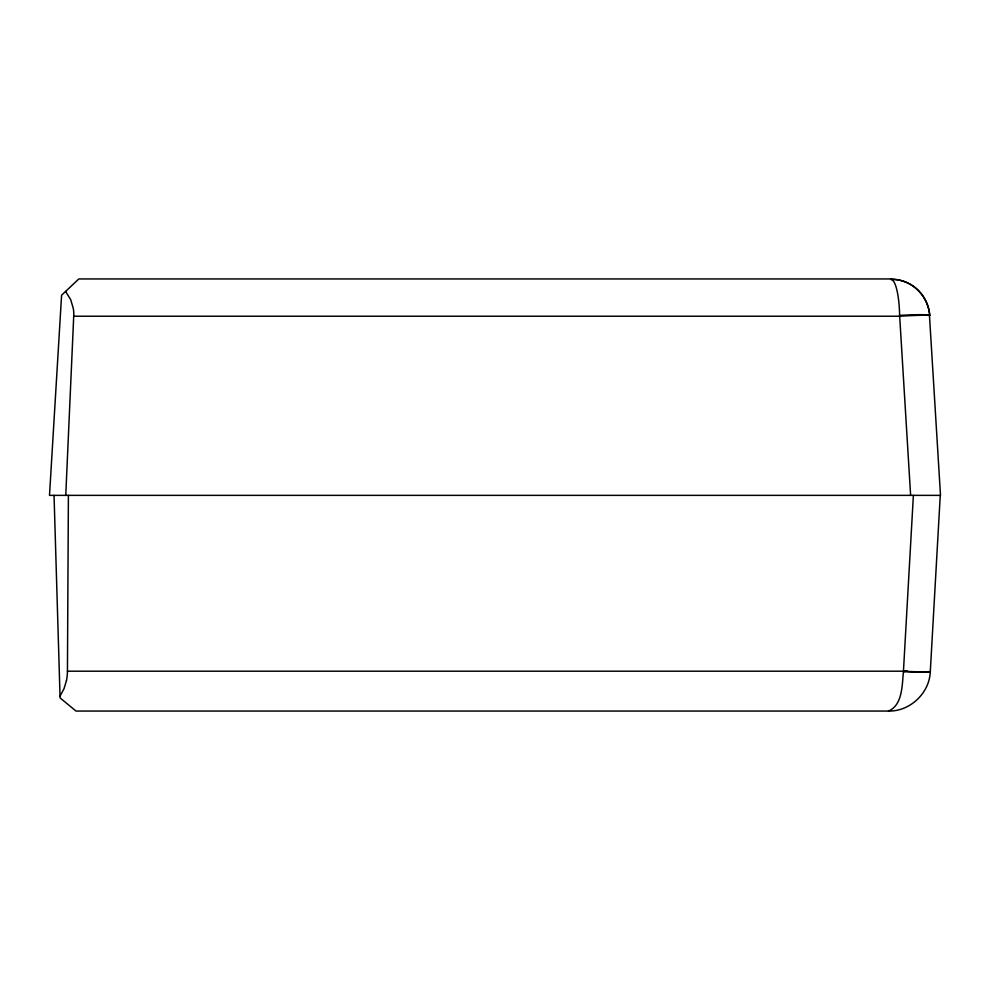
<?xml version="1.0" encoding="UTF-8"?>
<svg xmlns="http://www.w3.org/2000/svg" width="990" height="990" viewBox="0 0 990 990"><rect width="100%" height="100%" fill="white"/><g stroke="black" fill="none" stroke-linecap="round" stroke-linejoin="round"><path stroke-width="1.49" d="M66.441 680.724A32.509 21.025 88 0 0 67.444 671.195L68.397 495.359M65.761 495.359L73.792 314.498A27.72 19.565 -85.1 0 0 73.322 308.571L70.686 299.636L65.588 291.444M73.743 316.218L899.638 316.218A29.886 1.213 -3.5 0 1 929.474 315.612L940.5 495.359L49.5 495.359L61.59 295.206L78.829 278.945L890.678 278.945M67.431 671.195L903.449 671.195L913.386 495.359M940.265 495.359L930.303 671.443C929.66 692.975 910.07 711.562 888.513 711.055L76.007 711.055L60.081 697.913L54.042 495.359M66.441 680.724L64.016 688.681L60.068 696.069M888.513 711.055C902.732 705.053 902.076 684.795 903.437 671.566L904.749 671.641M910.627 495.359L899.625 315.426A39.315 8.836 90 0 0 890.678 279.316A39.315 8.836 -90 0 1 892.423 279.898M899.625 315.426A29.898 1.832 -3.5 0 1 929.462 315.426M903.449 671.195A26.903 1.275 3.2 0 0 930.303 671.443A26.916 1.522 3.2 0 1 904.155 671.604M930.315 671.319A26.903 1.052 3.2 0 1 930.006 671.455M907.446 671.072A26.903 1.052 3.2 0 1 905.454 670.96M929.734 315.402A39.315 38.313 -90 0 0 890.691 279.316A39.315 38.313 90 0 1 929.734 315.402"/></g></svg>
